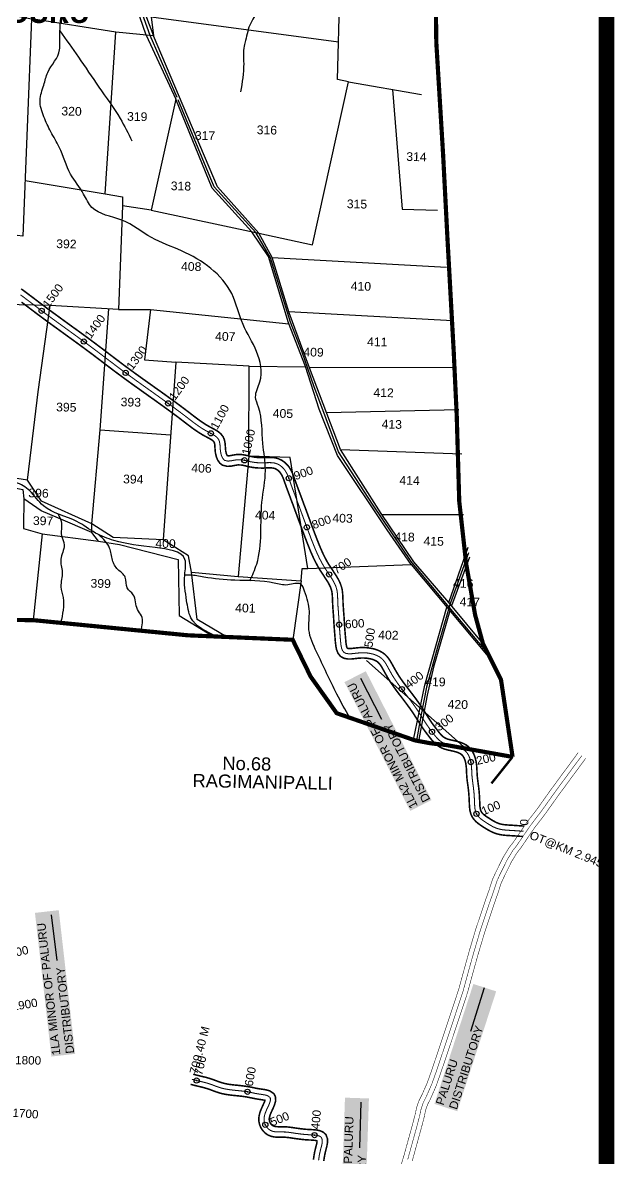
# Model space of a CAD drawing. Header units: millimetres. Extents: x 191342 to 235284, y 1600297 to 1616674.
# Drawn here: x 200949 to 202081, y 1603651 to 1605824 of the extents above; entities that cross this region are included whole.
import ezdxf
from ezdxf.enums import TextEntityAlignment as Align

# ---------------------------------------------------------------- set-up
doc = ezdxf.new("R2010")
doc.units = ezdxf.units.MM
doc.header["$LTSCALE"] = 15
doc.header["$PDMODE"] = 32
doc.header["$PDSIZE"] = 10
doc.linetypes.add('ACAD_ISO03W100', pattern=[30, 12, -18])
doc.linetypes.add('HIDDEN2', pattern=[0.1875, 0.125, -0.0625])
for name, color, linetype in [('CANAL1', 7, 'Continuous'), ('CHANAGE', 1, 'Continuous'), ('PAPER SIZE', 5, 'Continuous'), ('PLOTS', 7, 'Continuous'), ('PLOTS NO', 7, 'Continuous'), ('ROADS', 1, 'Continuous'), ('STREAMS', 4, 'Continuous'), ('STRUCTURE', 5, 'Continuous'), ('TEXT', 1, 'Continuous'), ('text2', 7, 'Continuous'), ('VILLAGE BOUNDRY', 5, 'Continuous')]:
    doc.layers.add(name, color=color, linetype=linetype)
doc.styles.get("Standard").update_dxf_attribs({"font": 'arial.ttf'})
doc.dimstyles.get("Standard").update_dxf_attribs({"dimtxt": 0.18, "dimasz": 0.18, "dimexe": 0.18, "dimexo": 0.0625, "dimgap": 0.09, "dimtad": 0, "dimtih": 1, "dimtoh": 1, "dimdec": 4, "dimzin": 0, "dimdsep": 46, "dimtxsty": 'Standard', "dimcen": 0.09, "dimadec": 0, "dimazin": 0, "dimtfac": 1, "dimtdec": 4, "dimtofl": 0, "dimtmove": 0, "dimatfit": 3, "dimfxl": 1, "dimtolj": 1, "dimtzin": 0, "dimarcsym": 0})

msp = doc.modelspace()

# ---------------------------------------------------------------- linework, layer by layer
at = {"layer": 'CANAL1', "color": 1, "linetype": 'HIDDEN2', "ltscale": 25, "const_width": 2}
for points in [[(201907, 1604276.9), (201902.1, 1604277.3), (201897.2, 1604277.6), (201892.3, 1604278), (201887.4, 1604278.3), (201882.5, 1604278.6), (201877.4, 1604278.9), (201872.4, 1604279.3), (201867.5, 1604279.8), (201862.6, 1604280.7), (201857.8, 1604281.9), (201853.4, 1604283.5), (201848.9, 1604285.5), (201844.6, 1604287.9), (201840.3, 1604290.5), (201835.8, 1604293.3), (201831.7, 1604296), (201827.5, 1604299), (201823.5, 1604302.1), (201820.1, 1604305.6), (201817.1, 1604310), (201815.5, 1604313.9), (201814.3, 1604318.6), (201813.7, 1604323.6), (201813.4, 1604328.7), (201813.2, 1604333.3), (201813, 1604338.8), (201812.7, 1604343.8), (201812.4, 1604348.7), (201811.9, 1604353.5), (201811.4, 1604358.3), (201810.8, 1604363.3), (201810.1, 1604368.2), (201809.5, 1604373.1), (201808.9, 1604378), (201808.4, 1604383), (201808.1, 1604387.8), (201807.9, 1604392.7), (201807.6, 1604397.6), (201807.2, 1604402.5), (201806.5, 1604408), (201805.5, 1604412.5), (201804, 1604417.4), (201802, 1604422.1), (201799.4, 1604426.3), (201795.8, 1604430.5), (201792.6, 1604433.1), (201788.3, 1604435.5), (201783.7, 1604437.4), (201778.8, 1604438.9), (201775, 1604439.9), (201768.8, 1604441.2), (201763.9, 1604442.3), (201759.2, 1604443.6), (201754.6, 1604445.3), (201751.6, 1604446.9), (201746.5, 1604450.4), (201742.9, 1604453.8), (201739.5, 1604457.5), (201736.3, 1604461.4), (201733.9, 1604464.5), (201730.2, 1604469.4), (201727.2, 1604473.3), (201724.4, 1604477.3), (201721.6, 1604481.3), (201719.3, 1604484.7), (201716.2, 1604489.5), (201713.5, 1604493.7), (201710.9, 1604497.9), (201708.3, 1604502.1), (201705.9, 1604505.8), (201702.8, 1604510.4), (201700, 1604514.4), (201697.2, 1604518.5), (201694.3, 1604522.4), (201691.4, 1604526.4), (201688.4, 1604530.4), (201685.4, 1604534.3), (201682.4, 1604538.2), (201679.4, 1604542.2), (201676.4, 1604546.1), (201673.4, 1604550), (201670.4, 1604554), (201667.5, 1604558), (201664.7, 1604562), (201661.7, 1604566.3), (201659.2, 1604570.2), (201656.6, 1604574.3), (201654.1, 1604578.6), (201651.7, 1604582.9), (201649, 1604587.8), (201646.9, 1604591.7), (201644.4, 1604596.1), (201641.7, 1604600.3), (201638.7, 1604604.2), (201634.6, 1604608.2), (201631.3, 1604610.6), (201627, 1604612.9), (201622.3, 1604614.8), (201617.5, 1604616.3), (201613.3, 1604617.2), (201607.8, 1604618), (201603.1, 1604618.3), (201598.2, 1604618.4), (201593.2, 1604618.2), (201588.3, 1604617.7), (201582.4, 1604617), (201576.9, 1604616.5), (201571.7, 1604616.5), (201567.1, 1604617.3), (201563.4, 1604619.2), (201560.7, 1604622.6), (201558.9, 1604627.1), (201557.8, 1604632.3), (201557.2, 1604637.8), (201556.9, 1604640.8), (201556.2, 1604648.3), (201555.8, 1604653.2), (201555.4, 1604658), (201555.1, 1604662.8), (201554.9, 1604665.7), (201554.4, 1604672.5), (201554.1, 1604677.4), (201553.8, 1604682.3), (201553.5, 1604687.3), (201553.2, 1604690.6), (201552.8, 1604697.2), (201552.4, 1604702.1), (201552, 1604707), (201551.8, 1604712), (201551.6, 1604715.5), (201551.4, 1604721.9), (201551.2, 1604726.9), (201550.9, 1604731.8), (201550.2, 1604736.7), (201549.4, 1604740.4), (201547.6, 1604746.1), (201545.6, 1604750.6), (201543.3, 1604755), (201540.8, 1604759.3), (201538.7, 1604762.7), (201535.4, 1604767.7), (201532.6, 1604771.8), (201529.9, 1604775.9), (201527.2, 1604780.1), (201525, 1604783.6), (201522.1, 1604788.5), (201519.8, 1604792.8), (201517.5, 1604797.2), (201515.3, 1604801.6), (201513.2, 1604806.1), (201511.2, 1604810.6), (201509.2, 1604815.1), (201507.3, 1604819.7), (201505.5, 1604824.3), (201503.7, 1604828.7), (201501.8, 1604833.5), (201500, 1604838.1), (201498.3, 1604842.8), (201496.5, 1604847.4), (201494.8, 1604852), (201493.1, 1604856.6), (201491.4, 1604861.2), (201489.6, 1604865.9), (201487.9, 1604870.5), (201486.1, 1604875.4), (201484.5, 1604879.8), (201482.8, 1604884.4), (201481.1, 1604889), (201479.4, 1604893.7), (201477.5, 1604898.8), (201476, 1604902.9), (201474.2, 1604907.5), (201472.5, 1604912.2), (201470.8, 1604916.8), (201468.8, 1604922.2), (201467.3, 1604926), (201465.6, 1604930.6), (201463.9, 1604935.3), (201462.2, 1604939.9), (201460.2, 1604945.7), (201458.9, 1604949.3), (201457.2, 1604954), (201455.4, 1604958.5), (201453.2, 1604963), (201449.8, 1604968.4), (201447.5, 1604971.1), (201443.9, 1604974.7), (201439.8, 1604977.6), (201434.4, 1604980.2), (201430.8, 1604981.3), (201426, 1604981.9), (201421, 1604982.1), (201416, 1604982), (201409.6, 1604981.7), (201405.9, 1604981.7), (201400.9, 1604981.8), (201395.9, 1604982.1), (201391.1, 1604982.7), (201384.7, 1604983.8), (201381.5, 1604984.6), (201376.7, 1604985.7), (201372, 1604986.8), (201367.1, 1604987.5), (201360, 1604987.7), (201356.7, 1604987.3), (201351.3, 1604986.3), (201346, 1604985.4), (201341.1, 1604985), (201335, 1604986.5), (201333.2, 1604988.1), (201330.5, 1604991.9), (201328.6, 1604996.8), (201327.2, 1605003), (201326.7, 1605007.7), (201326.4, 1605013), (201326, 1605018), (201325.1, 1605022.6), (201323.5, 1605026.5), (201320.6, 1605030.2), (201316.9, 1605033.2), (201312.6, 1605036), (201308, 1605038.5), (201303.2, 1605041), (201298.6, 1605043.5), (201294.2, 1605046.1), (201289.9, 1605048.8), (201285.8, 1605051.6), (201281.8, 1605054.4), (201277.9, 1605057.2), (201274, 1605060.1), (201270.2, 1605063.1), (201266.3, 1605066), (201262, 1605069.4), (201258.7, 1605071.9), (201254.8, 1605074.8), (201250.9, 1605077.8), (201247, 1605080.7), (201243, 1605083.6), (201239.1, 1605086.6), (201235.1, 1605089.5), (201231.1, 1605092.4), (201227.1, 1605095.3), (201223, 1605098.2), (201219, 1605101.1), (201215, 1605104), (201210.9, 1605106.9), (201206.9, 1605109.8), (201201.5, 1605113.6), (201198.8, 1605115.6), (201194.7, 1605118.5), (201190.7, 1605121.3), (201186.7, 1605124.2), (201182.6, 1605127.1), (201178.6, 1605129.9), (201174.6, 1605132.8), (201170.6, 1605135.7), (201166.6, 1605138.5), (201162.6, 1605141.4), (201158.6, 1605144.3), (201154.6, 1605147.2), (201150.6, 1605150.1), (201146.6, 1605153), (201142.6, 1605155.9), (201140.6, 1605157.4), (201134.7, 1605161.8), (201130.8, 1605164.7), (201126.8, 1605167.7), (201122.9, 1605170.7), (201119, 1605173.7), (201115, 1605176.6), (201111.1, 1605179.6), (201107.2, 1605182.6), (201103.2, 1605185.6), (201099.3, 1605188.6), (201095.4, 1605191.6), (201091.4, 1605194.6), (201087.5, 1605197.5), (201083.5, 1605200.5), (201080.8, 1605202.5), (201075.6, 1605206.4), (201071.6, 1605209.4), (201067.7, 1605212.3), (201063.7, 1605215.2), (201059.7, 1605218.1), (201055.7, 1605221), (201051.7, 1605223.9), (201047.7, 1605226.8), (201043.7, 1605229.7), (201039.7, 1605232.6), (201035.7, 1605235.5), (201031.7, 1605238.4), (201027.7, 1605241.3), (201023.7, 1605244.2), (201019.7, 1605247.1), (201015.7, 1605250), (201011.7, 1605252.9), (201007.7, 1605255.8), (201003.7, 1605258.7), (200999.7, 1605261.6), (200995.8, 1605264.5), (200991.8, 1605267.5), (200987.8, 1605270.4), (200983.9, 1605273.3), (200979.9, 1605276.3), (200976, 1605279.3), (200972.1, 1605282.2), (200968.1, 1605285.2), (200964.2, 1605288.2), (200960.3, 1605291.2), (200956.3, 1605294.1), (200952.4, 1605297.1), (200948.4, 1605300.1), (200944.4, 1605303)], [(201514.9, 1603647.6), (201515.5, 1603652.1), (201516.2, 1603656.7), (201517.1, 1603661.5), (201518.4, 1603667), (201519.6, 1603671.7), (201521, 1603677), (201521.9, 1603682.1), (201521.9, 1603686.6), (201520.5, 1603690.9), (201518.2, 1603693), (201514.2, 1603694.7), (201509.4, 1603695.6), (201504, 1603696.1), (201497, 1603696.5), (201493.2, 1603696.7), (201488.3, 1603697.1), (201483.6, 1603697.5), (201479.1, 1603698.1), (201474.6, 1603698.7), (201472.1, 1603699), (201465.6, 1603700), (201460.9, 1603700.7), (201456.2, 1603701.3), (201451.4, 1603701.7), (201447.3, 1603701.8), (201441.6, 1603701.8), (201436.7, 1603701.8), (201431.9, 1603702.1), (201427.3, 1603703), (201422.5, 1603704.9), (201419.1, 1603707.4), (201415.8, 1603710.9), (201413.1, 1603715.1), (201411.4, 1603719.2), (201410.5, 1603723.9), (201410.5, 1603728.4), (201411.3, 1603733.1), (201412.8, 1603737.8), (201415.2, 1603743.9), (201417.1, 1603747.9), (201419.5, 1603753.1), (201421.5, 1603758.1), (201422.6, 1603762.6), (201422.5, 1603766.4), (201421.7, 1603768), (201417, 1603771.3), (201412.2, 1603772.6), (201406.8, 1603773.5), (201401.7, 1603774.2), (201396.3, 1603775.1), (201391.5, 1603776), (201387, 1603777), (201382.6, 1603777.9), (201377.2, 1603778.9), (201373.6, 1603779.4), (201369, 1603780), (201364.3, 1603780.5), (201359.5, 1603781), (201352.4, 1603781.7), (201350, 1603782), (201345.2, 1603782.6), (201340.5, 1603783.3), (201335.9, 1603784.1), (201331.3, 1603785.2), (201327.8, 1603786.1), (201322.3, 1603787.9), (201317.8, 1603789.5), (201313.4, 1603791.2), (201309, 1603792.8), (201305.1, 1603794.1), (201299.9, 1603795.7), (201295.4, 1603796.9), (201290.8, 1603798), (201286.2, 1603799.1), (201280.9, 1603800.3), (201277, 1603801.4), (201272.4, 1603802.5)]]:
    msp.add_lwpolyline(points, dxfattribs=at)
at = {"layer": 'CANAL1', "color": 200, "linetype": 'ByBlock', "ltscale": 40, "const_width": 3}
for points in [[(201907.7, 1604286.9), (201902.8, 1604287.3), (201897.9, 1604287.6), (201893, 1604287.9), (201888, 1604288.3), (201883.1, 1604288.6), (201878.1, 1604288.9), (201873.4, 1604289.2), (201868.9, 1604289.7), (201864.7, 1604290.4), (201860.7, 1604291.5), (201857.2, 1604292.8), (201853.4, 1604294.5), (201849.6, 1604296.6), (201845.6, 1604299), (201841.2, 1604301.8), (201837.3, 1604304.3), (201833.5, 1604306.9), (201830.3, 1604309.5), (201827.9, 1604312), (201826, 1604314.8), (201825, 1604317.1), (201824.2, 1604320.5), (201823.6, 1604324.5), (201823.3, 1604329.2), (201823.2, 1604333.7), (201822.9, 1604339.3), (201822.7, 1604344.4), (201822.3, 1604349.4), (201821.9, 1604354.5), (201821.4, 1604359.4), (201820.7, 1604364.6), (201820, 1604369.5), (201819.4, 1604374.4), (201818.8, 1604379.1), (201818.4, 1604383.8), (201818.1, 1604388.3), (201817.9, 1604393.2), (201817.6, 1604398.3), (201817.2, 1604403.6), (201816.3, 1604409.7), (201815.2, 1604415), (201813.4, 1604420.9), (201810.9, 1604426.6), (201807.6, 1604432.2), (201802.8, 1604437.8), (201798.2, 1604441.4), (201792.7, 1604444.5), (201787.1, 1604446.8), (201781.5, 1604448.5), (201777.3, 1604449.6), (201771, 1604451), (201766.4, 1604452), (201762.2, 1604453.2), (201758.6, 1604454.5), (201756.7, 1604455.5), (201752.8, 1604458.2), (201750, 1604460.8), (201747.1, 1604464), (201744.1, 1604467.6), (201741.9, 1604470.6), (201738.2, 1604475.4), (201735.3, 1604479.3), (201732.5, 1604483.1), (201729.8, 1604487), (201727.6, 1604490.2), (201724.6, 1604494.9), (201722, 1604499), (201719.4, 1604503.2), (201716.7, 1604507.5), (201714.2, 1604511.3), (201711.1, 1604516), (201708.2, 1604520.2), (201705.3, 1604524.3), (201702.4, 1604528.4), (201699.4, 1604532.4), (201696.4, 1604536.4), (201693.4, 1604540.4), (201690.4, 1604544.3), (201687.4, 1604548.2), (201684.3, 1604552.2), (201681.4, 1604556), (201678.5, 1604559.9), (201675.6, 1604563.8), (201672.9, 1604567.7), (201670.1, 1604571.8), (201667.7, 1604575.5), (201665.2, 1604579.5), (201662.8, 1604583.6), (201660.4, 1604587.8), (201657.7, 1604592.6), (201655.6, 1604596.5), (201652.9, 1604601.2), (201649.9, 1604606), (201646.2, 1604610.8), (201641.1, 1604615.9), (201636.7, 1604619), (201631.3, 1604622), (201625.6, 1604624.3), (201620, 1604626), (201615.1, 1604627), (201608.9, 1604627.9), (201603.5, 1604628.3), (201598, 1604628.4), (201592.5, 1604628.2), (201587.3, 1604627.7), (201581.3, 1604627), (201576.4, 1604626.5), (201572.5, 1604626.5), (201570.3, 1604626.9), (201569.9, 1604627.1), (201569.4, 1604627.7), (201568.5, 1604630), (201567.7, 1604633.9), (201567.1, 1604638.9), (201566.9, 1604641.7), (201566.2, 1604649.2), (201565.8, 1604654.1), (201565.4, 1604658.8), (201565, 1604663.5), (201564.8, 1604666.4), (201564.4, 1604673.1), (201564.1, 1604678), (201563.8, 1604683), (201563.5, 1604688), (201563.2, 1604691.3), (201562.7, 1604697.9), (201562.4, 1604702.8), (201562, 1604707.7), (201561.7, 1604712.5), (201561.6, 1604715.9), (201561.4, 1604722.2), (201561.2, 1604727.4), (201560.8, 1604732.8), (201560.1, 1604738.4), (201559.1, 1604743), (201556.9, 1604749.6), (201554.6, 1604754.9), (201552.1, 1604759.8), (201549.3, 1604764.5), (201547.1, 1604768.1), (201543.7, 1604773.2), (201541, 1604777.4), (201538.3, 1604781.4), (201535.7, 1604785.4), (201533.5, 1604788.8), (201530.8, 1604793.4), (201528.6, 1604797.5), (201526.4, 1604801.7), (201524.3, 1604805.9), (201522.3, 1604810.2), (201520.4, 1604814.6), (201518.4, 1604819.1), (201516.6, 1604823.5), (201514.7, 1604828.1), (201513, 1604832.4), (201511.1, 1604837.2), (201509.4, 1604841.7), (201507.6, 1604846.3), (201505.9, 1604850.9), (201504.2, 1604855.5), (201502.4, 1604860.1), (201500.7, 1604864.7), (201499, 1604869.3), (201497.3, 1604874), (201495.5, 1604878.9), (201493.9, 1604883.2), (201492.2, 1604887.9), (201490.5, 1604892.5), (201488.8, 1604897.1), (201486.8, 1604902.3), (201485.3, 1604906.4), (201483.6, 1604911), (201481.9, 1604915.7), (201480.2, 1604920.3), (201478.1, 1604925.7), (201476.7, 1604929.5), (201475, 1604934.1), (201473.3, 1604938.7), (201471.6, 1604943.3), (201469.6, 1604949), (201468.3, 1604952.6), (201466.6, 1604957.5), (201464.5, 1604962.6), (201462, 1604967.9), (201457.9, 1604974.3), (201454.9, 1604977.9), (201450.4, 1604982.3), (201445, 1604986.2), (201438, 1604989.6), (201432.9, 1604991.1), (201426.8, 1604991.9), (201421, 1604992.1), (201415.6, 1604992), (201409.3, 1604991.7), (201405.9, 1604991.7), (201401.4, 1604991.8), (201396.9, 1604992.1), (201392.5, 1604992.6), (201386.7, 1604993.7), (201383.8, 1604994.3), (201379, 1604995.5), (201373.8, 1604996.6), (201367.9, 1604997.5), (201359.5, 1604997.7), (201355.2, 1604997.2), (201349.6, 1604996.2), (201344.8, 1604995.3), (201342, 1604995.1), (201340.1, 1604995.6), (201339.4, 1604996.7), (201338.2, 1604999.7), (201337.1, 1605004.6), (201336.7, 1605008.6), (201336.4, 1605013.7), (201335.9, 1605019.4), (201334.7, 1605025.5), (201332.2, 1605031.6), (201327.8, 1605037.2), (201322.8, 1605041.4), (201317.7, 1605044.6), (201312.7, 1605047.3), (201307.9, 1605049.8), (201303.6, 1605052.2), (201299.4, 1605054.6), (201295.4, 1605057.2), (201291.5, 1605059.8), (201287.6, 1605062.5), (201283.8, 1605065.3), (201280, 1605068.1), (201276.2, 1605071), (201272.4, 1605073.9), (201268.1, 1605077.3), (201264.7, 1605079.8), (201260.8, 1605082.8), (201256.9, 1605085.8), (201252.9, 1605088.7), (201249, 1605091.7), (201245, 1605094.6), (201241, 1605097.6), (201237, 1605100.5), (201232.9, 1605103.4), (201228.9, 1605106.3), (201224.8, 1605109.3), (201220.8, 1605112.2), (201216.7, 1605115.1), (201212.7, 1605118), (201207.3, 1605121.8), (201204.6, 1605123.7), (201200.5, 1605126.6), (201196.5, 1605129.5), (201192.4, 1605132.4), (201188.4, 1605135.2), (201184.4, 1605138.1), (201180.4, 1605140.9), (201176.4, 1605143.8), (201172.4, 1605146.7), (201168.4, 1605149.5), (201164.4, 1605152.4), (201160.4, 1605155.3), (201156.5, 1605158.2), (201152.5, 1605161.1), (201148.6, 1605164), (201146.6, 1605165.4), (201140.7, 1605169.8), (201136.8, 1605172.7), (201132.9, 1605175.7), (201128.9, 1605178.7), (201125, 1605181.6), (201121.1, 1605184.6), (201117.1, 1605187.6), (201113.2, 1605190.6), (201109.3, 1605193.6), (201105.4, 1605196.6), (201101.4, 1605199.6), (201097.5, 1605202.5), (201093.5, 1605205.5), (201089.5, 1605208.5), (201086.8, 1605210.6), (201081.6, 1605214.4), (201077.6, 1605217.4), (201073.6, 1605220.3), (201069.6, 1605223.3), (201065.6, 1605226.2), (201061.6, 1605229.1), (201057.6, 1605232), (201053.6, 1605234.9), (201049.6, 1605237.8), (201045.5, 1605240.7), (201041.5, 1605243.6), (201037.5, 1605246.5), (201033.5, 1605249.4), (201029.5, 1605252.3), (201025.5, 1605255.2), (201021.5, 1605258.1), (201017.6, 1605261), (201013.6, 1605263.9), (201009.6, 1605266.8), (201005.6, 1605269.7), (201001.7, 1605272.6), (200997.7, 1605275.5), (200993.8, 1605278.4), (200989.9, 1605281.4), (200985.9, 1605284.3), (200982, 1605287.2), (200978.1, 1605290.2), (200974.2, 1605293.2), (200970.2, 1605296.2), (200966.3, 1605299.2), (200962.3, 1605302.1), (200958.4, 1605305.1), (200954.4, 1605308.1), (200950.4, 1605311.1), (200945.8, 1605314.4)], [(201906.3, 1604267), (201901.4, 1604267.3), (201896.5, 1604267.6), (201891.6, 1604268), (201886.7, 1604268.3), (201881.8, 1604268.6), (201876.7, 1604268.9), (201871.5, 1604269.3), (201866.1, 1604269.9), (201860.5, 1604270.9), (201854.8, 1604272.4), (201849.6, 1604274.3), (201844.5, 1604276.6), (201839.7, 1604279.2), (201835.1, 1604281.9), (201830.4, 1604284.9), (201826.1, 1604287.7), (201821.4, 1604291), (201816.8, 1604294.7), (201812.4, 1604299.3), (201808.3, 1604305.2), (201806, 1604310.7), (201804.5, 1604316.7), (201803.7, 1604322.6), (201803.4, 1604328.2), (201803.2, 1604332.9), (201803, 1604338.4), (201802.7, 1604343.2), (201802.4, 1604347.9), (201802, 1604352.6), (201801.5, 1604357.1), (201800.9, 1604362), (201800.2, 1604366.8), (201799.5, 1604371.8), (201798.9, 1604376.9), (201798.4, 1604382.3), (201798.1, 1604387.3), (201797.9, 1604392.2), (201797.7, 1604396.9), (201797.3, 1604401.4), (201796.6, 1604406.2), (201795.8, 1604410), (201794.6, 1604414), (201793.1, 1604417.5), (201791.3, 1604420.5), (201788.9, 1604423.3), (201787, 1604424.8), (201784, 1604426.5), (201780.3, 1604428), (201776.1, 1604429.3), (201772.7, 1604430.1), (201766.7, 1604431.5), (201761.5, 1604432.6), (201756.1, 1604434.1), (201750.6, 1604436.1), (201746.4, 1604438.2), (201740.2, 1604442.6), (201735.8, 1604446.7), (201732, 1604450.9), (201728.5, 1604455.2), (201726, 1604458.4), (201722.2, 1604463.4), (201719.2, 1604467.4), (201716.2, 1604471.5), (201713.3, 1604475.7), (201710.9, 1604479.2), (201707.7, 1604484.2), (201705.1, 1604488.4), (201702.4, 1604492.6), (201699.8, 1604496.7), (201697.5, 1604500.3), (201694.6, 1604504.8), (201691.8, 1604508.7), (201689.1, 1604512.6), (201686.2, 1604516.5), (201683.3, 1604520.4), (201680.4, 1604524.3), (201677.5, 1604528.2), (201674.5, 1604532.2), (201671.5, 1604536.1), (201668.4, 1604540), (201665.4, 1604544), (201662.4, 1604548), (201659.4, 1604552.1), (201656.5, 1604556.3), (201653.4, 1604560.8), (201650.8, 1604564.8), (201648.1, 1604569.2), (201645.5, 1604573.6), (201643, 1604578), (201640.2, 1604583), (201638.1, 1604586.8), (201635.8, 1604590.9), (201633.5, 1604594.5), (201631.2, 1604597.5), (201628.1, 1604600.6), (201626, 1604602.1), (201622.7, 1604603.9), (201619, 1604605.4), (201615, 1604606.6), (201611.5, 1604607.3), (201606.7, 1604608), (201602.6, 1604608.3), (201598.4, 1604608.4), (201593.8, 1604608.2), (201589.3, 1604607.8), (201583.5, 1604607.1), (201577.4, 1604606.5), (201570.9, 1604606.5), (201563.8, 1604607.7), (201556.8, 1604611.4), (201551.9, 1604617.6), (201549.3, 1604624.3), (201548, 1604630.7), (201547.2, 1604636.8), (201546.9, 1604639.9), (201546.3, 1604647.5), (201545.9, 1604652.4), (201545.5, 1604657.2), (201545.1, 1604662.1), (201544.9, 1604665), (201544.4, 1604671.8), (201544.1, 1604676.8), (201543.8, 1604681.7), (201543.5, 1604686.6), (201543.3, 1604689.8), (201542.8, 1604696.5), (201542.4, 1604701.4), (201542.1, 1604706.4), (201541.8, 1604711.5), (201541.6, 1604715.1), (201541.4, 1604721.6), (201541.2, 1604726.3), (201540.9, 1604730.8), (201540.3, 1604734.9), (201539.7, 1604737.8), (201538.2, 1604742.5), (201536.5, 1604746.3), (201534.5, 1604750.2), (201532.2, 1604754.2), (201530.2, 1604757.3), (201527, 1604762.2), (201524.3, 1604766.3), (201521.6, 1604770.4), (201518.8, 1604774.7), (201516.4, 1604778.5), (201513.5, 1604783.5), (201511, 1604788.1), (201508.6, 1604792.7), (201506.3, 1604797.3), (201504.1, 1604801.9), (201502.1, 1604806.6), (201500, 1604811.2), (201498.1, 1604815.9), (201496.2, 1604820.6), (201494.4, 1604825.1), (201492.5, 1604829.9), (201490.7, 1604834.6), (201488.9, 1604839.2), (201487.2, 1604843.9), (201485.4, 1604848.5), (201483.7, 1604853.1), (201482, 1604857.8), (201480.3, 1604862.4), (201478.6, 1604867), (201476.7, 1604872), (201475.1, 1604876.3), (201473.4, 1604880.9), (201471.7, 1604885.6), (201470, 1604890.2), (201468.1, 1604895.4), (201466.6, 1604899.4), (201464.9, 1604904.1), (201463.1, 1604908.7), (201461.4, 1604913.3), (201459.4, 1604918.7), (201458, 1604922.5), (201456.2, 1604927.2), (201454.5, 1604931.8), (201452.8, 1604936.5), (201450.7, 1604942.4), (201449.5, 1604945.9), (201447.9, 1604950.4), (201446.2, 1604954.5), (201444.5, 1604958.1), (201441.7, 1604962.5), (201440.2, 1604964.4), (201437.4, 1604967), (201434.7, 1604969), (201430.9, 1604970.9), (201428.7, 1604971.5), (201425.1, 1604972), (201421, 1604972.1), (201416.3, 1604972), (201409.8, 1604971.7), (201405.8, 1604971.7), (201400.4, 1604971.8), (201395, 1604972.2), (201389.6, 1604972.8), (201382.7, 1604974), (201379.2, 1604974.8), (201374.5, 1604976), (201370.1, 1604977), (201366.2, 1604977.6), (201360.5, 1604977.7), (201358.2, 1604977.4), (201353.1, 1604976.5), (201347.3, 1604975.4), (201340.2, 1604974.9), (201330.5, 1604977.4), (201325.8, 1604981.2), (201321.6, 1604987.2), (201319, 1604994), (201317.3, 1605001.4), (201316.8, 1605006.9), (201316.4, 1605012.3), (201316.1, 1605016.6), (201315.5, 1605019.7), (201314.8, 1605021.4), (201313.4, 1605023.2), (201311.1, 1605025.1), (201307.6, 1605027.3), (201303.3, 1605029.7), (201298.4, 1605032.2), (201293.6, 1605034.8), (201289, 1605037.6), (201284.5, 1605040.4), (201280.2, 1605043.3), (201276, 1605046.2), (201271.9, 1605049.2), (201268, 1605052.2), (201264.1, 1605055.1), (201260.2, 1605058.1), (201255.9, 1605061.4), (201252.6, 1605063.9), (201248.8, 1605066.9), (201244.9, 1605069.8), (201241, 1605072.7), (201237.1, 1605075.6), (201233.1, 1605078.5), (201229.2, 1605081.4), (201225.2, 1605084.3), (201221.2, 1605087.2), (201217.2, 1605090.1), (201213.2, 1605093), (201209.1, 1605095.9), (201205.1, 1605098.8), (201201.1, 1605101.7), (201195.7, 1605105.5), (201193, 1605107.4), (201188.9, 1605110.3), (201184.9, 1605113.2), (201180.9, 1605116), (201176.8, 1605118.9), (201172.8, 1605121.8), (201168.8, 1605124.7), (201164.8, 1605127.5), (201160.7, 1605130.4), (201156.7, 1605133.3), (201152.7, 1605136.2), (201148.7, 1605139.1), (201144.7, 1605142), (201140.7, 1605144.9), (201136.7, 1605147.9), (201134.7, 1605149.4), (201128.7, 1605153.8), (201124.8, 1605156.7), (201120.8, 1605159.7), (201116.9, 1605162.7), (201112.9, 1605165.7), (201109, 1605168.7), (201105, 1605171.7), (201101.1, 1605174.7), (201097.2, 1605177.7), (201093.3, 1605180.6), (201089.3, 1605183.6), (201085.4, 1605186.6), (201081.5, 1605189.6), (201077.5, 1605192.5), (201074.8, 1605194.5), (201069.6, 1605198.4), (201065.7, 1605201.3), (201061.7, 1605204.2), (201057.8, 1605207.1), (201053.8, 1605210), (201049.8, 1605212.9), (201045.8, 1605215.8), (201041.8, 1605218.7), (201037.8, 1605221.6), (201033.8, 1605224.5), (201029.8, 1605227.4), (201025.8, 1605230.3), (201021.8, 1605233.2), (201017.8, 1605236.1), (201013.8, 1605239), (201009.8, 1605241.9), (201005.8, 1605244.8), (201001.8, 1605247.7), (200997.8, 1605250.6), (200993.8, 1605253.5), (200989.8, 1605256.5), (200985.8, 1605259.4), (200981.9, 1605262.4), (200977.9, 1605265.3), (200973.9, 1605268.3), (200970, 1605271.3), (200966, 1605274.3), (200962.1, 1605277.2), (200958.2, 1605280.2), (200954.2, 1605283.2), (200950.3, 1605286.2), (200946.4, 1605289.1)], [(201524.8, 1603646.3), (201525.4, 1603650.7), (201526.1, 1603655), (201526.9, 1603659.4), (201528.1, 1603664.6), (201529.3, 1603669.2), (201530.7, 1603674.9), (201531.8, 1603681.1), (201532, 1603688.2), (201529.1, 1603696.5), (201523.7, 1603701.5), (201517.2, 1603704.3), (201510.8, 1603705.5), (201504.7, 1603706.1), (201497.5, 1603706.5), (201493.9, 1603706.7), (201489.2, 1603707), (201484.7, 1603707.5), (201480.3, 1603708), (201476, 1603708.6), (201473.6, 1603708.9), (201467, 1603709.9), (201462.2, 1603710.6), (201457.2, 1603711.2), (201452, 1603711.6), (201447.5, 1603711.8), (201441.6, 1603711.8), (201437, 1603711.8), (201433.1, 1603712.1), (201430.1, 1603712.6), (201427.4, 1603713.8), (201425.7, 1603714.9), (201423.7, 1603717.1), (201422, 1603719.7), (201421, 1603722.1), (201420.5, 1603724.9), (201420.5, 1603727.6), (201421.1, 1603730.8), (201422.2, 1603734.5), (201424.4, 1603739.9), (201426.2, 1603743.7), (201428.7, 1603749.1), (201431, 1603755), (201432.7, 1603761.6), (201432.4, 1603768.8), (201429.7, 1603774.7), (201421.2, 1603780.5), (201414.3, 1603782.4), (201408.3, 1603783.4), (201403.3, 1603784.1), (201398.1, 1603784.9), (201393.5, 1603785.8), (201389, 1603786.8), (201384.5, 1603787.7), (201378.8, 1603788.7), (201375, 1603789.3), (201370.2, 1603789.9), (201365.3, 1603790.5), (201360.5, 1603791), (201353.5, 1603791.7), (201351.1, 1603791.9), (201346.6, 1603792.5), (201342.2, 1603793.1), (201337.9, 1603793.9), (201333.7, 1603794.9), (201330.6, 1603795.7), (201325.5, 1603797.3), (201321.3, 1603798.9), (201316.9, 1603800.5), (201312.3, 1603802.2), (201308.2, 1603803.6), (201302.7, 1603805.3), (201297.8, 1603806.6), (201293.1, 1603807.7), (201288.5, 1603808.8), (201283.3, 1603810.1), (201279.5, 1603811), (201274.9, 1603812.2)], [(201505, 1603648.9), (201505.6, 1603653.6), (201506.4, 1603658.4), (201507.3, 1603663.5), (201508.7, 1603669.4), (201509.9, 1603674.2), (201511.2, 1603679.1), (201511.9, 1603683.1), (201511.9, 1603684.8), (201511.3, 1603685.1), (201507.9, 1603685.7), (201503.3, 1603686.2), (201496.5, 1603686.5), (201492.5, 1603686.7), (201487.4, 1603687.1), (201482.6, 1603687.6), (201477.8, 1603688.2), (201473.2, 1603688.8), (201470.7, 1603689.1), (201464.1, 1603690.1), (201459.6, 1603690.8), (201455.2, 1603691.3), (201450.8, 1603691.7), (201447.1, 1603691.8), (201441.6, 1603691.8), (201436.3, 1603691.8), (201430.6, 1603692.2), (201424.4, 1603693.4), (201417.6, 1603696.1), (201412.5, 1603699.8), (201407.9, 1603704.7), (201404.2, 1603710.4), (201401.8, 1603716.3), (201400.5, 1603723), (201400.5, 1603729.3), (201401.6, 1603735.4), (201403.3, 1603741.2), (201406.1, 1603747.9), (201408, 1603752.1), (201410.3, 1603757.1), (201412, 1603761.2), (201412.2, 1603762.2), (201410, 1603762.8), (201405.3, 1603763.6), (201400.2, 1603764.3), (201394.5, 1603765.3), (201389.6, 1603766.2), (201385, 1603767.2), (201380.7, 1603768.1), (201375.5, 1603769), (201372.2, 1603769.5), (201367.8, 1603770.1), (201363.2, 1603770.6), (201358.5, 1603771.1), (201351.4, 1603771.8), (201348.8, 1603772.1), (201343.9, 1603772.7), (201338.9, 1603773.4), (201333.9, 1603774.3), (201328.9, 1603775.4), (201325, 1603776.5), (201319, 1603778.4), (201314.4, 1603780.1), (201309.9, 1603781.8), (201305.6, 1603783.4), (201302.1, 1603784.6), (201297.2, 1603786), (201292.9, 1603787.2), (201288.4, 1603788.3), (201283.8, 1603789.4), (201278.5, 1603790.6), (201274.5, 1603791.7), (201269.9, 1603792.9)]]:
    msp.add_lwpolyline(points, dxfattribs=at)
at = {"layer": 'CANAL1', "color": 200, "const_width": 1}
for points in [[(201653.5, 1603579.5), (201676.8, 1603651.7), (201693.9, 1603713.5), (201699.3, 1603733.9), (201702.6, 1603749.2), (201706.8, 1603761.3), (201712.6, 1603772.7), (201723.1, 1603796.5), (201730.4, 1603817.2), (201751.3, 1603878.9), (201768.7, 1603931.4), (201782.9, 1603974.4), (201794.1, 1604015.2), (201803.4, 1604048.7), (201815.7, 1604089.9), (201832.8, 1604141), (201840.4, 1604162.5), (201847.6, 1604184.7), (201853.5, 1604197.7), (201868.1, 1604227.2), (201879.4, 1604245.7), (201886.9, 1604255.1), (201898.2, 1604271.7), (201913.1, 1604293.6), (201934.1, 1604320.9), (201958.2, 1604354.9), (201989.7, 1604397.7), (202011.5, 1604427.2)], [(201694.1, 1603646.5), (201711.3, 1603708.8), (201716.8, 1603729.7), (201719.9, 1603744.3), (201723.4, 1603754.2), (201728.9, 1603765), (201739.8, 1603789.9), (201747.4, 1603811.3), (201768.3, 1603873.1), (201785.8, 1603925.7), (201800.1, 1603969.2), (201811.4, 1604010.4), (201820.7, 1604043.7), (201832.9, 1604084.5), (201849.8, 1604135.1), (201857.4, 1604156.7), (201864.4, 1604178.1), (201869.8, 1604189.9), (201883.9, 1604218.5), (201894.2, 1604235.4), (201901.4, 1604244.4), (201913, 1604261.5), (201927.7, 1604283), (201948.6, 1604310.3), (201972.8, 1604344.3), (202004.2, 1604387), (202026, 1604416.5)]]:
    msp.add_lwpolyline(points, dxfattribs=at)
at = {"layer": 'CANAL1', "color": 1, "linetype": 'HIDDEN2', "ltscale": 4, "const_width": 1}
msp.add_lwpolyline([(201685.4, 1603649.1), (201702.6, 1603711.2), (201708, 1603731.8), (201711.3, 1603746.7), (201715.1, 1603757.7), (201720.7, 1603768.9), (201731.4, 1603793.2), (201738.9, 1603814.2), (201759.8, 1603876), (201777.2, 1603928.5), (201791.5, 1603971.8), (201802.7, 1604012.8), (201812.1, 1604046.2), (201824.3, 1604087.2), (201841.3, 1604138), (201848.9, 1604159.6), (201856, 1604181.4), (201861.6, 1604193.8), (201876, 1604222.8), (201886.8, 1604240.5), (201894.1, 1604249.8), (201905.6, 1604266.6), (201920.4, 1604288.3), (201941.4, 1604315.6), (201965.5, 1604349.6), (201997, 1604392.4), (202018.7, 1604421.8)], dxfattribs=at)
at = {"layer": 'CHANAGE'}
for p in [(200984.9, 1605272.6), (201065.7, 1605213.7), (201145.7, 1605153.7), (201227, 1605095.4), (201308.7, 1605038.1), (201372.9, 1604986.6), (201457.9, 1604952.2), (201492.4, 1604858.3), (201535.1, 1604768.2), (201554.4, 1604672.1), (201674.3, 1604548.9), (201731.9, 1604467.2), (201806.2, 1604409.4), (201817, 1604310.3), (201281.5, 1603800.2), (201378.7, 1603778.6), (201412.9, 1603715.5), (201507.2, 1603695.8)]:
    msp.add_point(p, dxfattribs=at)
at = {"layer": 'PLOTS', "color": 0}
for points in [[(201142.8, 1605921.9), (201025.3, 1605937.5), (201022.4, 1605821.9)], [(201400.5, 1605420.8), (201503.5, 1605398.7), (201571.9, 1605710.4), (201551.1, 1605715), (201555.8, 1605881.3), (201290.9, 1605938.4), (201286.2, 1605916.5), (201185, 1605929.8), (201183.5, 1605918.2), (201194.7, 1605835), (201198.7, 1605798.6)], [(201185.1, 1605799.9), (201142.8, 1605921.9), (201183.5, 1605918.2)], [(201152.6, 1605921), (201198.7, 1605798.6)], [(200797.8, 1605483.4), (200808.5, 1605677.1), (200810.7, 1605781.2), (200815.1, 1605860), (200965.5, 1605830.7), (200948.8, 1605415.2), (200904.9, 1605420.2)], [(200953.1, 1605521.7), (201106.5, 1605496.2), (201126.8, 1605805.6), (200965.5, 1605830.7)], [(201194.7, 1605835), (201553.1, 1605786.7)], [(201833, 1604631.7), (201763.9, 1604714.3), (201697.2, 1604792.4), (201634.8, 1604884.8), (201556.6, 1605006.9), (201497.4, 1605163.6), (201458.6, 1605268.3), (201426, 1605374.6), (201400.5, 1605420.8), (201321.3, 1605509.5), (201198.7, 1605798.6), (201126.8, 1605805.6)], [(201185.1, 1605799.9), (201241.9, 1605677.2), (201194.5, 1605465), (201139.4, 1605473.2)], [(201571.9, 1605710.4), (201711.6, 1605686.2)], [(201656.3, 1605695.8), (201674.5, 1605466.9), (201742.7, 1605465.2)], [(201691.7, 1604787.1), (201646, 1604853.3), (201550.9, 1604995.6), (201516.2, 1605084.6), (201489.5, 1605166.2), (201457.4, 1605249.3), (201418.8, 1605376.3), (201387.3, 1605423.6), (201311.2, 1605507.2), (201241.9, 1605677.2)], [(201106.5, 1605496.2), (201139.7, 1605490.4), (201139.4, 1605473.2), (201131.8, 1605275.3), (201000.9, 1605282.8)], [(201194.5, 1605465), (201400.5, 1605420.8)], [(200957.6, 1604948.7), (200965.3, 1605011.7), (200978.2, 1605117.7), (201000.9, 1605282.8), (200911.8, 1605284.7), (200904.9, 1605420.2), (200795, 1605429.7)], [(201426, 1605374.6), (201759.6, 1605356)], [(201080.8, 1604865.1), (201097, 1605044.9), (201113.4, 1605276.3)], [(201131.8, 1605275.3), (201193.2, 1605274.7), (201181.7, 1605178.4), (201241.5, 1605174.3), (201217.3, 1604834.4), (201121.8, 1604838.7), (201080.8, 1604865.1)], [(201193.2, 1605274.7), (201458.1, 1605247.6)], [(201457.8, 1605270.9), (201770.8, 1605253.8)], [(201381.3, 1604994.5), (201382.3, 1605166.6), (201241.5, 1605174.3)], [(201382.3, 1605166.6), (201489.9, 1605165.1)], [(201777.6, 1605164), (201497.4, 1605163.6)], [(201529.9, 1605077.7), (201783.3, 1605083.5)], [(201097, 1605044.9), (201231.6, 1605035.3)], [(200767.2, 1605025.2), (200825.3, 1604974.3), (200870.3, 1604945.4), (200917.7, 1604936.9), (200948.7, 1604930.6), (200951.1, 1604912.7), (200950, 1604859.1), (200950, 1604856.2), (200986.1, 1604846), (200968.7, 1604680.8)], [(201271.4, 1604772.4), (201361, 1604764.2), (201481.6, 1604756.3), (201483.2, 1604779.6), (201494.4, 1604779.4), (201460.6, 1604992), (201381.3, 1604994.5), (201361, 1604764.2)], [(201556.6, 1605006.9), (201788.9, 1604998.8)], [(201080.9, 1604848.3), (201080.8, 1604865.1), (200984.9, 1604908.4), (200957.6, 1604948.7), (200879.1, 1604960.6), (200832.5, 1604988.3)], [(200986.1, 1604846), (201094, 1604831.7), (201080.9, 1604848.3), (201017.1, 1604875.8), (200984, 1604890), (200951.1, 1604912.7)], [(201792, 1604882.2), (201636.4, 1604882.5)], [(201094, 1604831.7), (201133.8, 1604825.8), (201246.1, 1604797.1), (201247.8, 1604689.6), (201313.7, 1604649.7)], [(201338.4, 1604648.6), (201282.4, 1604682.3), (201271.4, 1604772.4), (201265.7, 1604803.8), (201217.3, 1604834.4)], [(201763.9, 1604714.3), (201800.8, 1604820.7)], [(201803.6, 1604801.1), (201769, 1604708.1)], [(201494.4, 1604779.4), (201691.7, 1604787.1), (201836, 1604615.1)], [(201481.6, 1604756.1), (201465.3, 1604643.2)], [(201696.7, 1604451.7), (201718.1, 1604556.5), (201760, 1604705.7)], [(201765.8, 1604698.8), (201734.7, 1604590.7), (201722.6, 1604537.6), (201706, 1604449.6)]]:
    msp.add_lwpolyline(points, dxfattribs=at)
at = {"layer": 'ROADS', "linetype": 'ACAD_ISO03W100'}
for points in [[(201834.8, 1604622), (201764.5, 1604705.6), (201692.1, 1604792.7), (201618, 1604902.7), (201552.9, 1605003), (201505.6, 1605128.9), (201483.5, 1605193.1), (201461.2, 1605250.9), (201422.8, 1605373.8), (201394.7, 1605422), (201314.8, 1605509.4), (201244.4, 1605680.8), (201192.5, 1605799.2), (201148.4, 1605921.4), (201126.5, 1605966.4), (201088.1, 1606048.1), (201026.1, 1606135.8), (200956.1, 1606227.1), (200906.5, 1606297.9), (200858.6, 1606376.1), (200844.1, 1606401.9), (200839.9, 1606415.1)], [(201764.5, 1604705.6), (201802.3, 1604810)], [(201764.5, 1604705.6), (201742.1, 1604629.1), (201721.3, 1604552.4), (201710.8, 1604497.4), (201702, 1604450.3)]]:
    msp.add_lwpolyline(points, dxfattribs=at)
at = {"layer": 'STREAMS'}
for points in [[(201383.5, 1604756.3), (201396.4, 1604788.1), (201406.5, 1604906.3), (201413.1, 1604967.3), (201408.2, 1605018.9), (201399.8, 1605088.3), (201394.4, 1605107.6), (201402.4, 1605136.7), (201396.2, 1605194.6), (201370.3, 1605246.4), (201348.6, 1605305.3), (201252.7, 1605387.1), (201195.1, 1605412.4), (201138.3, 1605445.9), (201081, 1605470.3), (201065.3, 1605495.9), (201040.4, 1605533.8), (201018.6, 1605585.4), (201002.4, 1605614.9), (200989.2, 1605643.5), (200981.8, 1605675.1), (200989, 1605704.3), (200996.6, 1605728.5), (201019.3, 1605771.7), (201019.5, 1605783.8), (201020.1, 1605811.7), (201022.8, 1605837.5), (201030.4, 1605869.3), (201031, 1605897.2), (201045.2, 1605919.2), (201045.7, 1605944.6), (201033.7, 1605963.5), (201027.2, 1605977.8), (201062.2, 1606026.8), (201066.5, 1606046.3), (201051.1, 1606075.1), (201049.2, 1606098.5), (201059.5, 1606119.4), (201044.2, 1606149.2), (201029.9, 1606171), (201034.1, 1606209.3), (201066.7, 1606239.6), (201096.6, 1606255.7), (201143.2, 1606254.7), (201177.6, 1606279.6), (201180.3, 1606337.4), (201155, 1606368.5), (201120.4, 1606406.7), (201084.2, 1606420.6), (201069.6, 1606449.2), (201000.3, 1606502.8), (200959.9, 1606535)], [(201296.5, 1606419.4), (201287, 1606398.2), (201300.7, 1606362), (201313.5, 1606356.8), (201312.6, 1606315.3), (201318.8, 1606296.7), (201308.7, 1606267.3), (201314.2, 1606241), (201313.8, 1606224.9), (201313.3, 1606201.3), (201326.5, 1606182), (201331, 1606141.3), (201338.8, 1606107.4), (201338, 1606069.7), (201342.2, 1606027.3), (201348.8, 1606002.8), (201371.2, 1605989.9), (201381.4, 1605980.3), (201389.5, 1605952.1), (201402.4, 1605930.2), (201412, 1605897.4), (201409.1, 1605871.3), (201402.2, 1605851.6), (201384.9, 1605822.8), (201374.9, 1605789.6), (201372.2, 1605779), (201371.5, 1605745.3), (201365.6, 1605691.3)], [(201020, 1605807.8), (201055.3, 1605757.8), (201094.3, 1605700.5), (201135.2, 1605640.2), (201157.6, 1605597.6)], [(201320.8, 1604649.4), (201270.6, 1604685.4), (201262.4, 1604718.3), (201258.6, 1604767.1), (201259.2, 1604796.9), (201202.4, 1604819.5), (201123.1, 1604833.2), (201088, 1604847.4), (201052.4, 1604869.6), (200988.4, 1604899.5), (200962.1, 1604928.2), (200935.2, 1604944.3), (200870.6, 1604952.3), (200820.9, 1604984.7), (200773.6, 1605032.9), (200749.7, 1605045.3), (200712.8, 1605067.7), (200646.4, 1605112.8), (200605.6, 1605137.3), (200581.9, 1605160.8), (200537.5, 1605206.4), (200519.5, 1605230.6)], [(201015.9, 1604884.2), (201022.9, 1604865.4), (201022.5, 1604845.7), (201028, 1604824.3), (201021.5, 1604797.3), (201024.2, 1604772.7), (201021.8, 1604744.7), (201025.9, 1604723.9), (201021.2, 1604675.7)], [(201175.3, 1604660.6), (201175.9, 1604688.8), (201168.1, 1604701.4), (201160.2, 1604729.5), (201148.6, 1604742.3), (201144.9, 1604762.7), (201130.9, 1604777.7), (201120.4, 1604795.6), (201115, 1604818.7), (201094.5, 1604844)], [(201574.4, 1604494.1), (201550, 1604539.1), (201511, 1604620.4), (201496.4, 1604662.4), (201497.2, 1604697.4), (201488.2, 1604736.1), (201480.7, 1604749.5), (201455.9, 1604748.2), (201430.1, 1604751.7), (201354.6, 1604757), (201295.3, 1604763.2), (201268.6, 1604766.9), (201258.6, 1604767.1)]]:
    msp.add_spline(points, degree=3, dxfattribs=at)
at = {"layer": 'text2', "color": 5, "const_width": 30}
msp.add_lwpolyline([(191356.9, 1613873.6), (202065.7, 1613873.6), (202065.7, 1600312.2), (191356.9, 1600312.2)], close=True, dxfattribs=at)
at = {"layer": 'text2', "color": 2}
msp.add_lwpolyline([(201798, 1604434), (201606.7, 1604603.3)], dxfattribs=at)
at = {"layer": 'VILLAGE BOUNDRY', "linetype": 'HIDDEN2', "ltscale": 20}
for points, const_width in [([(201886.1, 1604419.2), (201886.1, 1604419.2), (201863.9, 1604567.1), (201829.5, 1604635.5), (201814.3, 1604691.2), (201797.2, 1604789.1), (201784, 1604908.1), (201779.2, 1605072.3), (201773.4, 1605195.1), (201761.5, 1605409.8), (201753.1, 1605571.8), (201740.1, 1605786.1), (201738.4, 1605923.5), (201737.4, 1606155), (201736.7, 1606340.7), (201736.7, 1606398.9), (201736.7, 1606540), (201723.7, 1606911.5), (201677.9, 1607145)], 8), ([(201886.1, 1604419.2), (201759.6, 1604441.8), (201728.8, 1604445.3), (201699.3, 1604450.8), (201549.5, 1604502.8), (201499.6, 1604572.9), (201465.3, 1604643.2), (201264.8, 1604651.8), (201010.4, 1604676.7), (200968.7, 1604680.8), (200904.5, 1604681.3)], 8), ([(201886.1, 1604419.2), (201845.6, 1604368.5)], 4.5)]:
    msp.add_lwpolyline(points, dxfattribs=dict(at, const_width=const_width))

# ---------------------------------------------------------------- texts
at = {"layer": 'CHANAGE'}
for s, rotation, p in [('1500', 53.3047, (200991.5, 1605281.4)), ('1400', 53.7421, (201072.2, 1605222.6)), ('1300', 53.6558, (201152.2, 1605162.5)), ('1200', 54.1299, (201233.4, 1605104.3)), ('1100', 61.5579, (201314, 1605047.7)), ('1000', 77.4936, (201375.3, 1604997.3)), ('900', 19.7627, (201468.2, 1604955.9)), ('800', 20.3371, (201502.8, 1604862.1)), ('700', 33.7437, (201544.2, 1604774.3)), ('600', 3.758, (201565.4, 1604672.8)), ('500', 81.6004, (201609.9, 1604628.8)), ('400', 37.2394, (201683.1, 1604555.5)), ('300', 37.2512, (201740.6, 1604473.8)), ('200', 12.2192, (201816.9, 1604411.7)), ('100', 22.9464, (201827.2, 1604314.6)), ('0', 86.0245, (201907.8, 1604287.9)), ('OT@KM 2.945', 337.9223, (201920, 1604270.8)), ('2000', 12.1751, (200910.7, 1604040.1)), ('1900', 9.8176, (200927.9, 1603941.2)), ('709.40 M', 75.3483, (201275.2, 1603813.2)), ('1800', 358.8685, (200934.2, 1603839.4)), ('700', 76.4912, (201284.1, 1603810.9)), ('600', 79.5406, (201380.7, 1603789.4)), ('1700', 355.882, (200929.2, 1603738.9)), ('500', 22.4661, (201423.1, 1603719.7)), ('400', 84.6728, (201508.2, 1603706.8))]:
    msp.add_text(s, height=16, rotation=rotation, dxfattribs=at).set_placement(p, align=Align.MIDDLE_LEFT)
at = {"layer": 'PLOTS NO'}
for s, p in [('320', (201022.5, 1605646.3)), ('319', (201148.2, 1605636.1)), ('316', (201396.3, 1605610.4)), ('317', (201277.9, 1605599.7)), ('314', (201682.5, 1605559.2)), ('318', (201231.8, 1605503.2)), ('315', (201568.7, 1605468.8)), ('392', (201012.7, 1605392.5)), ('408', (201251.5, 1605349.3)), ('410', (201576.2, 1605311.6)), ('407', (201316.7, 1605215.5)), ('411', (201607.5, 1605205.2)), ('409', (201485.6, 1605185.5)), ('412', (201619.7, 1605108)), ('393', (201135.9, 1605089.9)), ('395', (201012.5, 1605080.2)), ('405', (201427, 1605068.2)), ('413', (201635.3, 1605047.5)), ('406', (201271.1, 1604963.5)), ('394', (201140.6, 1604942.5)), ('414', (201669.4, 1604940.1)), ('396', (200959.3, 1604915.8)), ('404', (201393, 1604873.7)), ('397', (200968.1, 1604862.9)), ('403', (201541.1, 1604867.8)), ('418', (201659.7, 1604832)), ('400', (201202.4, 1604819.5)), ('415', (201715.5, 1604823.8)), ('399', (201078.3, 1604743)), ('416', (201772.2, 1604743.1)), ('401', (201355.1, 1604696)), ('417', (201784.6, 1604707.7)), ('402', (201628.8, 1604644.3)), ('419', (201718.8, 1604554.9)), ('420', (201761.7, 1604511.7))]:
    msp.add_text(s, height=16.7, rotation=358.8145, dxfattribs=at).set_placement(p)
at = {"layer": 'ROADS', "linetype": 'ACAD_ISO03W100'}
for s, height, p in [('No.68', 25.06, (201330.6, 1604394.8)), ('RAGIMANIPALLI', 25.057, (201273.4, 1604361.7))]:
    msp.add_text(s, height=height, rotation=358.8145, dxfattribs=at).set_placement(p)
at = {"layer": 'STRUCTURE', "color": 5, "char_height": 16, "attachment_point": 1, "bg_fill": 1, "box_fill_scale": 1.1, "bg_fill_color": 7, "bg_fill_true_color": 16777215, "bg_fill_transparency": 0}
for s, insert, width, rotation in [('{\\C1;1LA2 MINOR OF PALURU DISTRIBUTORY}', (201690.9, 1604318.1), 273.397, 117.0658), ('{\\C1;1LA MINOR OF PALURU DISTRIBUTORY}', (201004.9, 1603847.8), 273.397, 96.5211), ('{\\C1;PALURU DISTRIBUTORY}', (201738.6, 1603756.6), 237.917, 72.0044), ('{\\C1;1L MINOR OF PALURU DISTRIBUTORY}', (201557.8, 1603492.5), 273.397, 88.0947)]:
    msp.add_mtext(s, dxfattribs=dict(at, insert=insert, width=width, rotation=rotation))
at = {"layer": 'TEXT', "insert": (200489.7, 1605925.4), "char_height": 38.4, "width": 929.344, "attachment_point": 1}
msp.add_mtext('{\\fArial|b1|i0|c0|p34;\\C1;VILLAGE NAME :\\C5; MADURU\\C0;\\P\\pxql;\\C1;MANDAL : \\C5;THONDURU\\P\\C1;DISTRICT : \\C5;YSR}', dxfattribs=at)

# ---------------------------------------------------------------- leaders
at = {"layer": 'PAPER SIZE', "color": 1}
for points in [[(201595, 1604569.6), (201635.2, 1604491.7)], [(201003.4, 1604117), (201013.7, 1604030)], [(201832, 1603977.6), (201805.3, 1603894.2)], [(201595.8, 1603758.9), (201593.2, 1603671.4)]]:
    msp.add_leader(points, dimstyle='Standard', override={"dimasz": 40, "dimgap": 0.09, "dimtad": 0, "dimtfill": 2, "dimtfillclr": 5}, dxfattribs=at)

doc.saveas('drawing.dxf')
